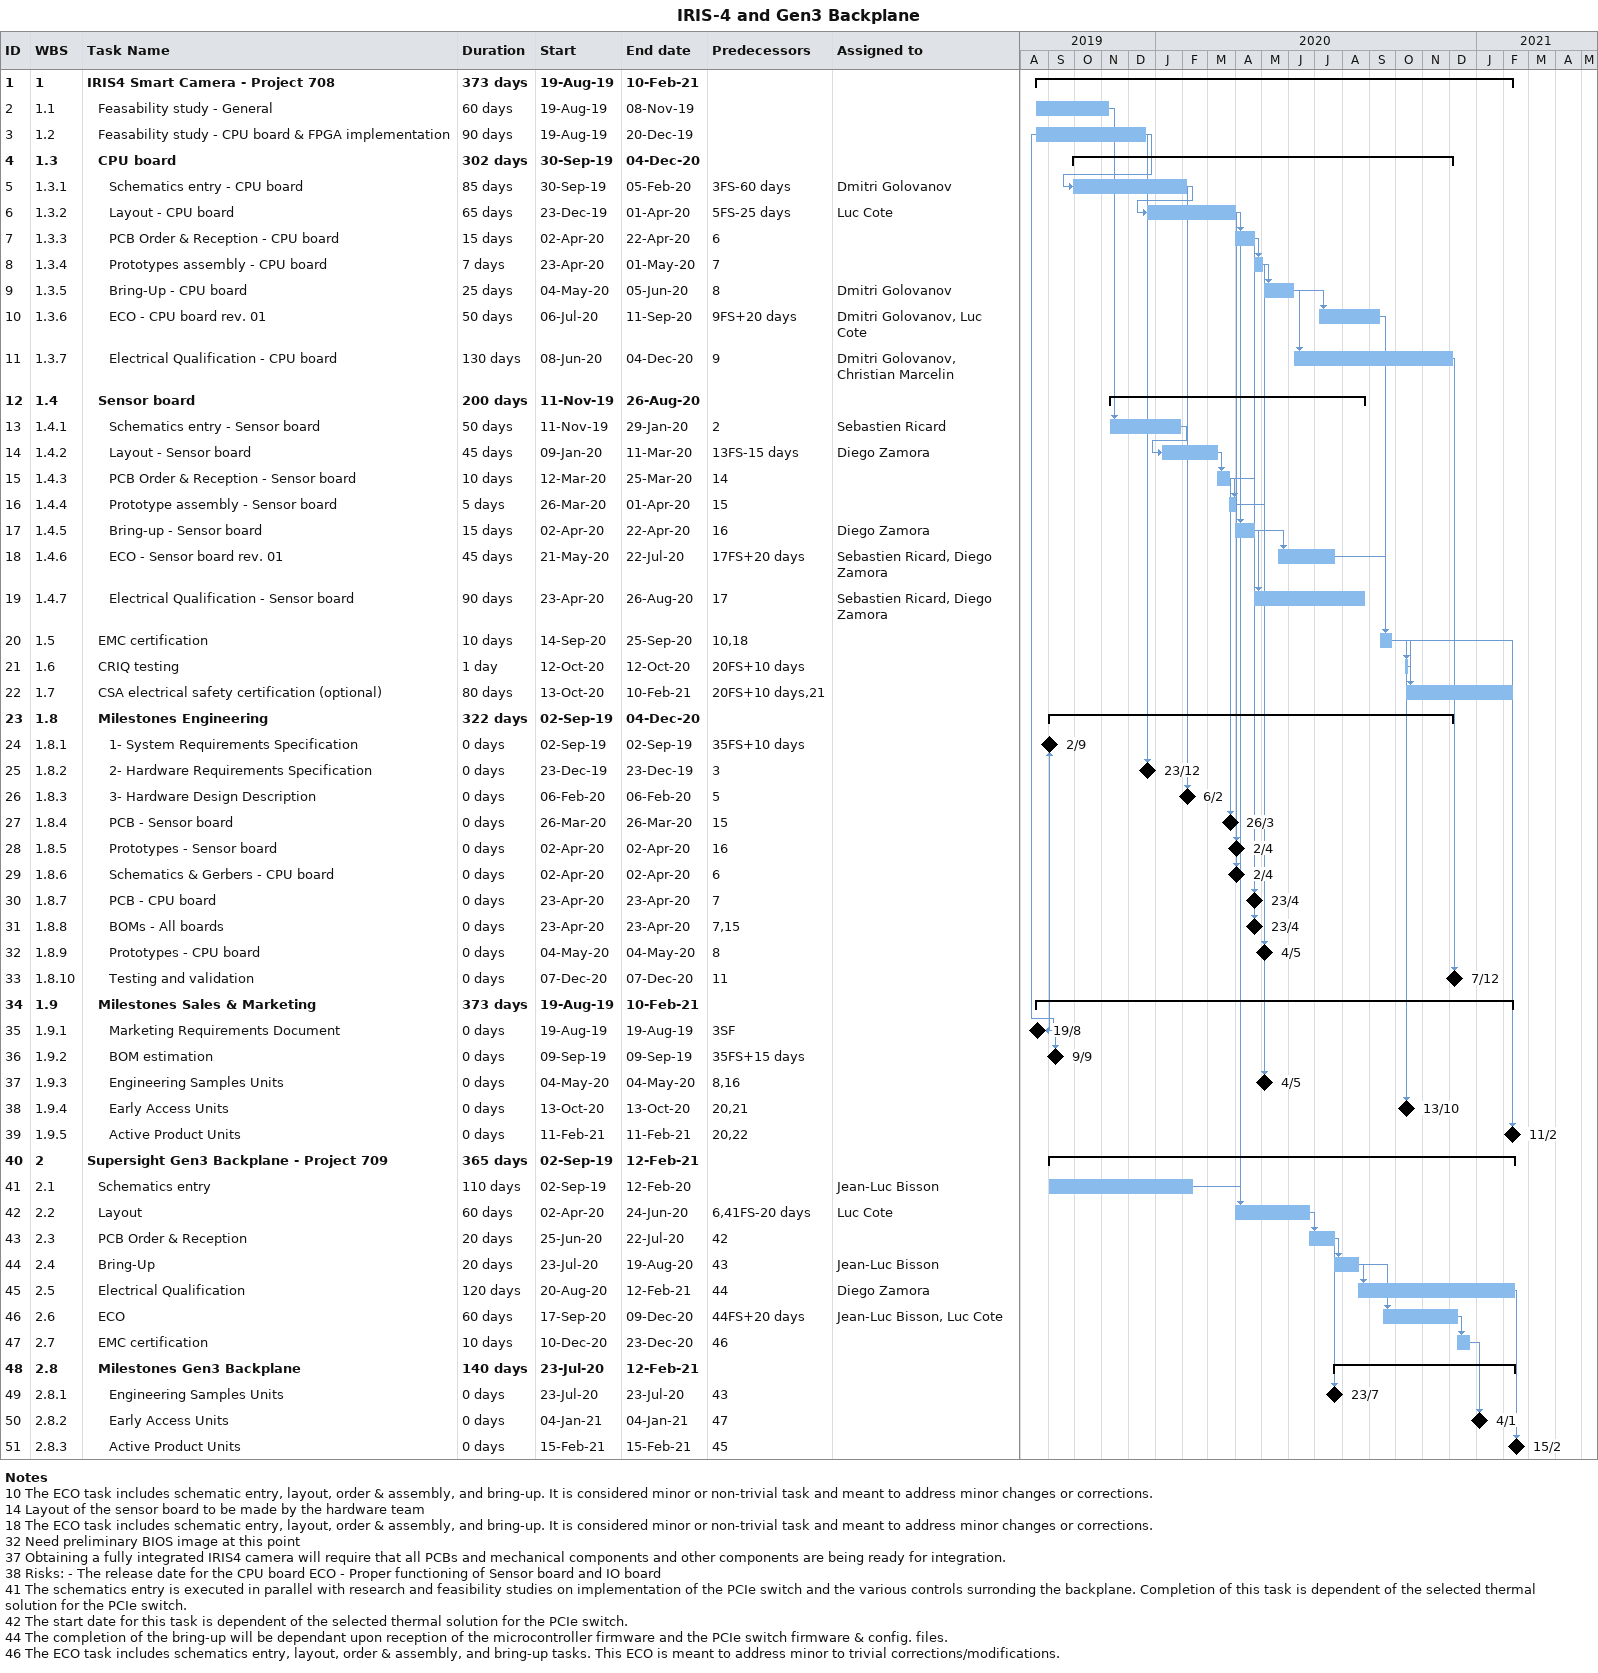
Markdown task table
IRIS-4 and Gen3 Backplane

| ID | WBS | Task | Duration | Start | Finish | Predecessors | Resources |
|---|---|---|---|---|---|---|---|
| 1 | 1 | **IRIS4 Smart Camera - Project 708** | 373d | 2019-08-19 | 2021-02-10 |  |  |
| 2 | 1.1 | Feasability study - General | 60d | 2019-08-19 | 2019-11-08 |  |  |
| 3 | 1.2 | Feasability study - CPU board & FPGA implementation | 90d | 2019-08-19 | 2019-12-20 |  |  |
| 4 | 1.3 | **CPU board** | 302d | 2019-09-30 | 2020-12-04 |  |  |
| 5 | 1.3.1 | Schematics entry - CPU board | 85d | 2019-09-30 | 2020-02-05 | 3FS-60d | Dmitri Golovanov |
| 6 | 1.3.2 | Layout - CPU board | 65d | 2019-12-23 | 2020-04-01 | 5FS-25d | Luc Cote |
| 7 | 1.3.3 | PCB Order & Reception - CPU board | 15d | 2020-04-02 | 2020-04-22 | 6 |  |
| 8 | 1.3.4 | Prototypes assembly - CPU board | 7d | 2020-04-23 | 2020-05-01 | 7 |  |
| 9 | 1.3.5 | Bring-Up - CPU board | 25d | 2020-05-04 | 2020-06-05 | 8 | Dmitri Golovanov |
| 10 | 1.3.6 | ECO - CPU board rev. 01 | 50d | 2020-07-06 | 2020-09-11 | 9FS+20d | Dmitri Golovanov, Luc Cote |
| 11 | 1.3.7 | Electrical Qualification - CPU board | 130d | 2020-06-08 | 2020-12-04 | 9 | Dmitri Golovanov, Christian Marcelin |
| 12 | 1.4 | **Sensor board** | 200d | 2019-11-11 | 2020-08-26 |  |  |
| 13 | 1.4.1 | Schematics entry - Sensor board | 50d | 2019-11-11 | 2020-01-29 | 2 | Sebastien Ricard |
| 14 | 1.4.2 | Layout - Sensor board | 45d | 2020-01-09 | 2020-03-11 | 13FS-15d | Diego Zamora |
| 15 | 1.4.3 | PCB Order & Reception - Sensor board | 10d | 2020-03-12 | 2020-03-25 | 14 |  |
| 16 | 1.4.4 | Prototype assembly - Sensor board | 5d | 2020-03-26 | 2020-04-01 | 15 |  |
| 17 | 1.4.5 | Bring-up - Sensor board | 15d | 2020-04-02 | 2020-04-22 | 16 | Diego Zamora |
| 18 | 1.4.6 | ECO - Sensor board rev. 01 | 45d | 2020-05-21 | 2020-07-22 | 17FS+20d | Sebastien Ricard, Diego Zamora |
| 19 | 1.4.7 | Electrical Qualification - Sensor board | 90d | 2020-04-23 | 2020-08-26 | 17 | Sebastien Ricard, Diego Zamora |
| 20 | 1.5 | EMC certification | 10d | 2020-09-14 | 2020-09-25 | 10, 18 |  |
| 21 | 1.6 | CRIQ testing | 1d | 2020-10-12 | 2020-10-12 | 20FS+10d |  |
| 22 | 1.7 | CSA electrical safety certification (optional) | 80d | 2020-10-13 | 2021-02-10 | 20FS+10d, 21 |  |
| 23 | 1.8 | **Milestones Engineering** | 322d | 2019-09-02 | 2020-12-04 |  |  |
| 24 | 1.8.1 | 1- System Requirements Specification | 0d | 2019-09-02 | 2019-09-02 | 35FS+10d |  |
| 25 | 1.8.2 | 2- Hardware Requirements Specification | 0d | 2019-12-23 | 2019-12-23 | 3 |  |
| 26 | 1.8.3 | 3- Hardware Design Description | 0d | 2020-02-06 | 2020-02-06 | 5 |  |
| 27 | 1.8.4 | PCB - Sensor board | 0d | 2020-03-26 | 2020-03-26 | 15 |  |
| 28 | 1.8.5 | Prototypes - Sensor board | 0d | 2020-04-02 | 2020-04-02 | 16 |  |
| 29 | 1.8.6 | Schematics & Gerbers - CPU board | 0d | 2020-04-02 | 2020-04-02 | 6 |  |
| 30 | 1.8.7 | PCB - CPU board | 0d | 2020-04-23 | 2020-04-23 | 7 |  |
| 31 | 1.8.8 | BOMs - All boards | 0d | 2020-04-23 | 2020-04-23 | 7, 15 |  |
| 32 | 1.8.9 | Prototypes - CPU board | 0d | 2020-05-04 | 2020-05-04 | 8 |  |
| 33 | 1.8.10 | Testing and validation | 0d | 2020-12-07 | 2020-12-07 | 11 |  |
| 34 | 1.9 | **Milestones Sales & Marketing** | 373d | 2019-08-19 | 2021-02-10 |  |  |
| 35 | 1.9.1 | Marketing Requirements Document | 0d | 2019-08-19 | 2019-08-19 | 3SF |  |
| 36 | 1.9.2 | BOM estimation | 0d | 2019-09-09 | 2019-09-09 | 35FS+15d |  |
| 37 | 1.9.3 | Engineering Samples Units | 0d | 2020-05-04 | 2020-05-04 | 8, 16 |  |
| 38 | 1.9.4 | Early Access Units | 0d | 2020-10-13 | 2020-10-13 | 20, 21 |  |
| 39 | 1.9.5 | Active Product Units | 0d | 2021-02-11 | 2021-02-11 | 20, 22 |  |
| 40 | 2 | **Supersight Gen3 Backplane - Project 709** | 365d | 2019-09-02 | 2021-02-12 |  |  |
| 41 | 2.1 | Schematics entry | 110d | 2019-09-02 | 2020-02-12 |  | Jean-Luc Bisson |
| 42 | 2.2 | Layout | 60d | 2020-04-02 | 2020-06-24 | 6, 41FS-20d | Luc Cote |
| 43 | 2.3 | PCB Order & Reception | 20d | 2020-06-25 | 2020-07-22 | 42 |  |
| 44 | 2.4 | Bring-Up | 20d | 2020-07-23 | 2020-08-19 | 43 | Jean-Luc Bisson |
| 45 | 2.5 | Electrical Qualification | 120d | 2020-08-20 | 2021-02-12 | 44 | Diego Zamora |
| 46 | 2.6 | ECO | 60d | 2020-09-17 | 2020-12-09 | 44FS+20d | Jean-Luc Bisson, Luc Cote |
| 47 | 2.7 | EMC certification | 10d | 2020-12-10 | 2020-12-23 | 46 |  |
| 48 | 2.8 | **Milestones Gen3 Backplane** | 140d | 2020-07-23 | 2021-02-12 |  |  |
| 49 | 2.8.1 | Engineering Samples Units | 0d | 2020-07-23 | 2020-07-23 | 43 |  |
| 50 | 2.8.2 | Early Access Units | 0d | 2021-01-04 | 2021-01-04 | 47 |  |
| 51 | 2.8.3 | Active Product Units | 0d | 2021-02-15 | 2021-02-15 | 45 |  |

Notes
- 10: The ECO task includes schematic entry, layout, order & assembly, and bring-up. It is considered minor or non-trivial task and meant to address minor changes or corrections.
- 14: Layout of the sensor board to be made by the hardware team
- 18: The ECO task includes schematic entry, layout, order & assembly, and bring-up. It is considered minor or non-trivial task and meant to address minor changes or corrections.
- 32: Need preliminary BIOS image at this point
- 37: Obtaining a fully integrated IRIS4 camera will require that all PCBs and mechanical components and other components are being ready for integration.
- 38: Risks: - The release date for the CPU board ECO - Proper functioning of Sensor board and IO board
- 41: The schematics entry is executed in parallel with research and feasibility studies on implementation of the PCIe switch and the various controls surronding the backplane. Completion of this task is dependent of the selected thermal solution for the PCIe switch.
- 42: The start date for this task is dependent of the selected thermal solution for the PCIe switch.
- 44: The completion of the bring-up will be dependant upon reception of the microcontroller firmware and the PCIe switch firmware & config. files.
- 46: The ECO task includes schematics entry, layout, order & assembly, and bring-up tasks. This ECO is meant to address minor to trivial corrections/modifications.
